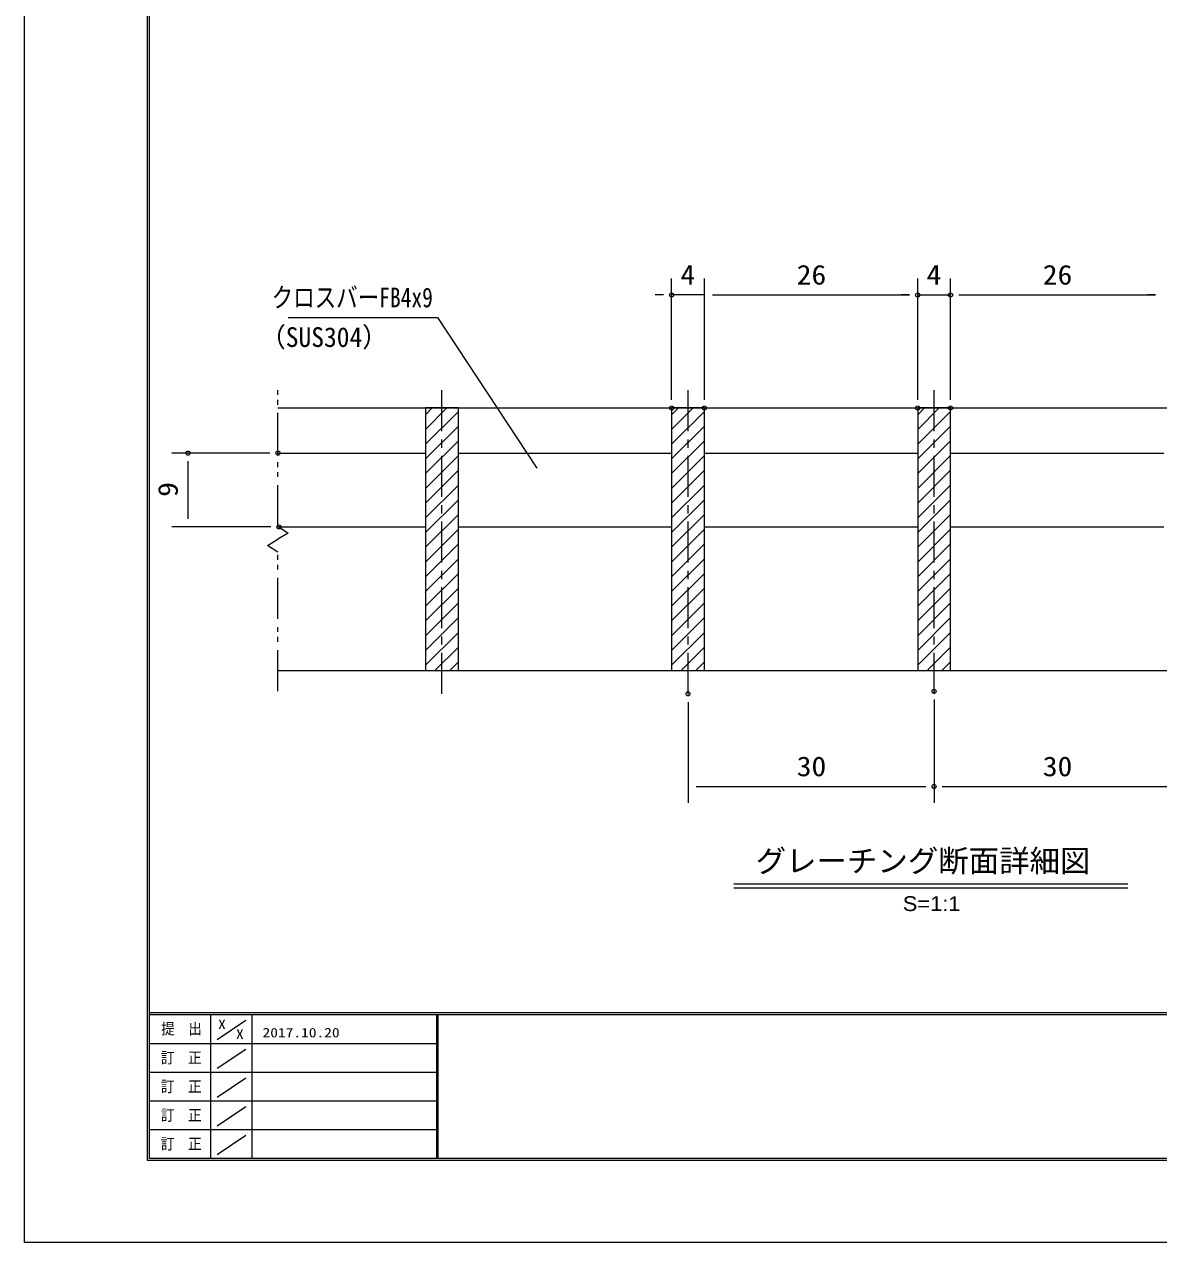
# Model space of a CAD drawing. Units: millimetres, scale not verified, with parts at other scales. Extents: x -1050 to 1050, y -742 to 742.
# Drawn here: x -1050 to -359, y -742 to 0 of the extents above; entities that cross this region are included whole.
import ezdxf
from ezdxf.enums import TextEntityAlignment as Align

# ---------------------------------------------------------------- set-up
doc = ezdxf.new("R2010")
doc.units = ezdxf.units.MM
doc.header["$LTSCALE"] = 5
doc.header["$PDMODE"] = 32
doc.header["$PDSIZE"] = 2.5
doc.linetypes.add('CHAIN1', pattern=[8, 5, -1, 1, -1])
doc.linetypes.add('DOUBLE_CHAIN1', pattern=[8.8, 5, -1, 0.6, -0.6, 0.6, -1])
for name, color, linetype, lineweight in [('0-0_7-図\u3000枠', 4, 'Continuous', 9), ('0-1_寸法注釈', 2, 'Continuous', 9), ('0-2_想像線', 134, 'DOUBLE_CHAIN1', 9), ('0-3_ハッチング', 4, 'Continuous', 9), ('0-5_DEFPOINTS', 134, 'Continuous', 9), ('0-7_蓋', 5, 'Continuous', 9), ('0-A_中心線', 6, 'CHAIN1', 9)]:
    doc.layers.add(name, color=color, linetype=linetype, lineweight=lineweight)
doc.styles.add('HG丸ｺﾞｼｯｸM-PRO', font='')
doc.styles.add('ＭＳ ゴシック', font='')
doc.styles.get('HG丸ｺﾞｼｯｸM-PRO').set_extended_font_data('HG丸ｺﾞｼｯｸM-PRO')
doc.styles.get('ＭＳ ゴシック').set_extended_font_data('MS Gothic')

msp = doc.modelspace()

# ---------------------------------------------------------------- linework, layer by layer
at = {"layer": '0-0_7-図\u3000枠'}
for p, q in [((-975, -692.5), (-975, 692.5)), ((-973.75, -691.25), (-973.75, 691.25)), ((998.75, -602.5), (-973.75, -602.5)), ((998.75, -603.75), (-973.75, -603.75)), ((-936.25, -691.192), (-936.25, -603.75)), ((-932.5, -618.606), (-915, -606.924)), ((-911.25, -603.75), (-911.25, -691.192)), ((-798.75, -603.75), (-798.75, -691.192)), ((-798, -603.75), (-798, -691.192)), ((-798.75, -621.25), (-973.75, -621.25)), ((-932.5, -636.247), (-915, -624.565)), ((-798.75, -638.75), (-973.75, -638.75)), ((-932.5, -653.747), (-915, -642.065)), ((-798.75, -656.25), (-973.75, -656.25)), ((-932.5, -671.247), (-915, -659.565)), ((-798.75, -673.75), (-973.75, -673.75)), ((-932.5, -688.747), (-915, -677.065)), ((1000, -692.5), (-975, -692.5)), ((998.75, -691.25), (-973.75, -691.25))]:
    msp.add_line(p, q, dxfattribs=at)
at = {"layer": '0-1_寸法注釈'}
for p, q in [((-655.45, -228.808), (-655.45, -154.9)), ((-635.45, -228.808), (-635.45, -154.9)), ((-635.45, -228.808), (-635.45, -154.9)), ((-505.45, -228.808), (-505.45, -154.9)), ((-505.45, -228.808), (-505.45, -154.9)), ((-485.45, -228.808), (-485.45, -154.9)), ((-485.45, -228.808), (-485.45, -154.9)), ((-660.45, -164.9), (-665.45, -164.9)), ((-635.45, -164.9), (-655.45, -164.9)), ((-630.45, -164.9), (-510.45, -164.9)), ((-630.45, -164.9), (-625.45, -164.9)), ((-510.45, -164.9), (-515.45, -164.9)), ((-505.45, -164.9), (-485.45, -164.9)), ((-480.45, -164.9), (-475.45, -164.9)), ((-480.45, -164.9), (-360.45, -164.9)), ((-360.45, -164.9), (-365.45, -164.9)), ((-900.45, -261.308), (-960.2, -261.308)), ((-950.2, -301.308), (-950.2, -266.308)), ((-899.779, -306.308), (-960.2, -306.308)), ((-645.45, -413.035), (-645.45, -474.529)), ((-495.45, -411.51), (-495.45, -474.529)), ((-495.45, -411.51), (-495.45, -474.529)), ((-640.45, -464.529), (-500.45, -464.529)), ((-490.45, -464.529), (-350.45, -464.529)), ((-617.576, -523.827), (-377.371, -523.827)), ((-617.576, -526.327), (-377.371, -526.327))]:
    msp.add_line(p, q, dxfattribs=at)
msp.add_lwpolyline([(-889.251, -178.734), (-798.078, -178.734), (-737.667, -270.484)], dxfattribs=at)
at = {"layer": '0-2_想像線'}
for p, q in [((-895.45, -305.859), (-895.45, -221.308)), ((-895.45, -406.308), (-895.45, -321.757))]:
    msp.add_line(p, q, dxfattribs=at)
for points in [[(-895.45, -305.859), (-889.157, -310.072), (-895.45, -313.808)], [(-895.45, -321.757), (-901.743, -317.545), (-895.45, -313.808)]]:
    msp.add_lwpolyline(points, dxfattribs=at)
at = {"layer": '0-3_ハッチング'}
for p, q in [((-805.45, -237.907), (-801.352, -233.808)), ((-805.45, -246.887), (-792.372, -233.808)), ((-805.45, -255.867), (-785.45, -235.867)), ((-655.45, -237.907), (-651.352, -233.808)), ((-655.45, -246.887), (-642.372, -233.808)), ((-655.45, -255.867), (-635.45, -235.867)), ((-505.45, -237.907), (-501.352, -233.808)), ((-505.45, -246.887), (-492.372, -233.808)), ((-505.45, -255.867), (-485.45, -235.867)), ((-805.45, -264.847), (-785.45, -244.847)), ((-655.45, -264.847), (-635.45, -244.847)), ((-505.45, -264.847), (-485.45, -244.847)), ((-805.45, -273.828), (-785.45, -253.828)), ((-655.45, -273.828), (-635.45, -253.828)), ((-505.45, -273.828), (-485.45, -253.828)), ((-805.45, -282.808), (-785.45, -262.808)), ((-655.45, -282.808), (-635.45, -262.808)), ((-505.45, -282.808), (-485.45, -262.808)), ((-805.45, -291.788), (-785.45, -271.788)), ((-655.45, -291.788), (-635.45, -271.788)), ((-505.45, -291.788), (-485.45, -271.788)), ((-805.45, -300.768), (-785.45, -280.768)), ((-655.45, -300.768), (-635.45, -280.768)), ((-505.45, -300.768), (-485.45, -280.768)), ((-805.45, -309.749), (-785.45, -289.749)), ((-655.45, -309.749), (-635.45, -289.749)), ((-505.45, -309.749), (-485.45, -289.749)), ((-805.45, -318.729), (-785.45, -298.729)), ((-655.45, -318.729), (-635.45, -298.729)), ((-505.45, -318.729), (-485.45, -298.729)), ((-805.45, -327.709), (-785.45, -307.709)), ((-655.45, -327.709), (-635.45, -307.709)), ((-505.45, -327.709), (-485.45, -307.709)), ((-805.45, -336.689), (-785.45, -316.689)), ((-655.45, -336.689), (-635.45, -316.689)), ((-505.45, -336.689), (-485.45, -316.689)), ((-805.45, -345.67), (-785.45, -325.67)), ((-655.45, -345.67), (-635.45, -325.67)), ((-505.45, -345.67), (-485.45, -325.67)), ((-805.45, -354.65), (-785.45, -334.65)), ((-655.45, -354.65), (-635.45, -334.65)), ((-505.45, -354.65), (-485.45, -334.65)), ((-805.45, -363.63), (-785.45, -343.63)), ((-655.45, -363.63), (-635.45, -343.63)), ((-505.45, -363.63), (-485.45, -343.63)), ((-805.45, -372.61), (-785.45, -352.61)), ((-655.45, -372.61), (-635.45, -352.61)), ((-505.45, -372.61), (-485.45, -352.61)), ((-805.45, -381.591), (-785.45, -361.591)), ((-655.45, -381.591), (-635.45, -361.591)), ((-505.45, -381.591), (-485.45, -361.591)), ((-805.45, -390.571), (-785.45, -370.571)), ((-655.45, -390.571), (-635.45, -370.571)), ((-505.45, -390.571), (-485.45, -370.571)), ((-799.707, -393.808), (-785.45, -379.551)), ((-649.707, -393.808), (-635.45, -379.551)), ((-499.707, -393.808), (-485.45, -379.551)), ((-790.727, -393.808), (-785.45, -388.531)), ((-640.727, -393.808), (-635.45, -388.531)), ((-490.727, -393.808), (-485.45, -388.531))]:
    msp.add_line(p, q, dxfattribs=at)
for points in [[(-785.45, -233.808), (-805.45, -233.808), (-805.45, -393.808), (-785.45, -393.808)], [(-635.45, -233.808), (-655.45, -233.808), (-655.45, -393.808), (-635.45, -393.808)], [(-485.45, -233.808), (-505.45, -233.808), (-505.45, -393.808), (-485.45, -393.808)]]:
    msp.add_lwpolyline(points, close=True, dxfattribs=at)
at = {"layer": '0-5_DEFPOINTS'}
msp.add_lwpolyline([(-1050, -742.5), (-1050, 742.5), (1050, 742.5), (1050, -742.5)], close=True, dxfattribs=at)
for p in [(-655.45, -164.9), (-505.45, -164.9), (-485.45, -164.9), (-655.45, -233.808), (-635.45, -233.808), (-505.45, -233.808), (-485.45, -233.808), (-950.2, -261.308), (-895.45, -261.308), (-894.779, -306.308), (-645.45, -408.035), (-495.45, -406.51), (-495.45, -464.529)]:
    msp.add_point(p, dxfattribs=at)
at = {"layer": '0-7_蓋'}
for p, q in [((-895.45, -233.808), (-95.45, -233.808)), ((-805.45, -233.808), (-785.45, -233.808)), ((-805.45, -233.808), (-805.45, -393.808)), ((-785.45, -393.808), (-785.45, -233.808)), ((-655.45, -233.808), (-635.45, -233.808)), ((-655.45, -233.808), (-655.45, -393.808)), ((-635.45, -393.808), (-635.45, -233.808)), ((-505.45, -233.808), (-485.45, -233.808)), ((-505.45, -233.808), (-505.45, -393.808)), ((-485.45, -393.808), (-485.45, -233.808)), ((-895.45, -261.308), (-805.45, -261.308)), ((-785.45, -261.308), (-655.45, -261.308)), ((-635.45, -261.308), (-505.45, -261.308)), ((-485.45, -261.308), (-355.45, -261.308)), ((-894.779, -306.308), (-805.45, -306.308)), ((-785.45, -306.308), (-655.45, -306.308)), ((-635.45, -306.308), (-505.45, -306.308)), ((-485.45, -306.308), (-355.45, -306.308)), ((-895.45, -393.808), (-95.45, -393.808)), ((-805.45, -393.808), (-785.45, -393.808)), ((-655.45, -393.808), (-635.45, -393.808)), ((-505.45, -393.808), (-485.45, -393.808))]:
    msp.add_line(p, q, dxfattribs=at)
at = {"layer": '0-A_中心線'}
for p, q in [((-795.45, -408.035), (-795.45, -221.106)), ((-645.45, -408.035), (-645.45, -221.106)), ((-495.45, -408.035), (-495.45, -221.106))]:
    msp.add_line(p, q, dxfattribs=at)

# ---------------------------------------------------------------- texts
at = {"layer": '0-0_7-図\u3000枠', "color": 5, "style": 'ＭＳ ゴシック'}
for s, height, width, p in [('提\u3000出', 6.745, 0.9, (-966.593, -617.56)), ('X', 5.755, 1.2, (-931.902, -614.076)), ('X', 5.755, 1.2, (-920.995, -620.022)), ('2017.10.20', 5.755, 1.2, (-904.801, -619.113)), ('訂\u3000正', 6.745, 0.9, (-966.76, -635.201)), ('訂\u3000正', 6.745, 0.9, (-966.76, -652.701)), ('訂\u3000正', 6.745, 0.9, (-966.76, -670.201)), ('訂\u3000正', 6.745, 0.9, (-966.76, -687.701))]:
    msp.add_text(s, height=height, dxfattribs=dict(at, width=width)).set_placement(p, align=Align.BOTTOM_LEFT)
at = {"layer": '0-1_寸法注釈', "color": 7}
for s, height, style, width, p in [('4', 12.02, 'ＭＳ ゴシック', 1.1, (-650.035, -162.213)), ('26', 12.02, 'ＭＳ ゴシック', 1.1, (-579.183, -162.213)), ('4', 12.02, 'ＭＳ ゴシック', 1.1, (-500.035, -162.213)), ('26', 12.02, 'ＭＳ ゴシック', 1.1, (-429.183, -162.213)), ('クロスバーFB4x9', 12.02, 'ＭＳ ゴシック', 0.8, (-899.272, -176.047)), ('（SUS304）', 12.02, 'ＭＳ ゴシック', 0.95, (-906.231, -200.212)), ('30', 12.02, 'ＭＳ ゴシック', 1.1, (-579.183, -461.842)), ('30', 12.02, 'ＭＳ ゴシック', 1.1, (-429.183, -461.842)), ('S=1:1', 9.054, 'HG丸ｺﾞｼｯｸM-PRO', 1.1, (-514.549, -543.128))]:
    msp.add_text(s, height=height, dxfattribs=dict(at, style=style, width=width)).set_placement(p, align=Align.BOTTOM_LEFT)
at = {"layer": '0-1_寸法注釈', "color": 7, "style": 'ＭＳ ゴシック', "width": 1.1}
msp.add_text('9', height=12.02, rotation=90, dxfattribs=at).set_placement((-952.887, -287.957), align=Align.BOTTOM_LEFT)
at = {"layer": '0-1_寸法注釈', "color": 7, "style": 'HG丸ｺﾞｼｯｸM-PRO'}
msp.add_text('グレーチング断面詳細図', height=13.6, dxfattribs=at).set_placement((-604.214, -520.716), align=Align.BOTTOM_LEFT)

doc.saveas('drawing.dxf')
